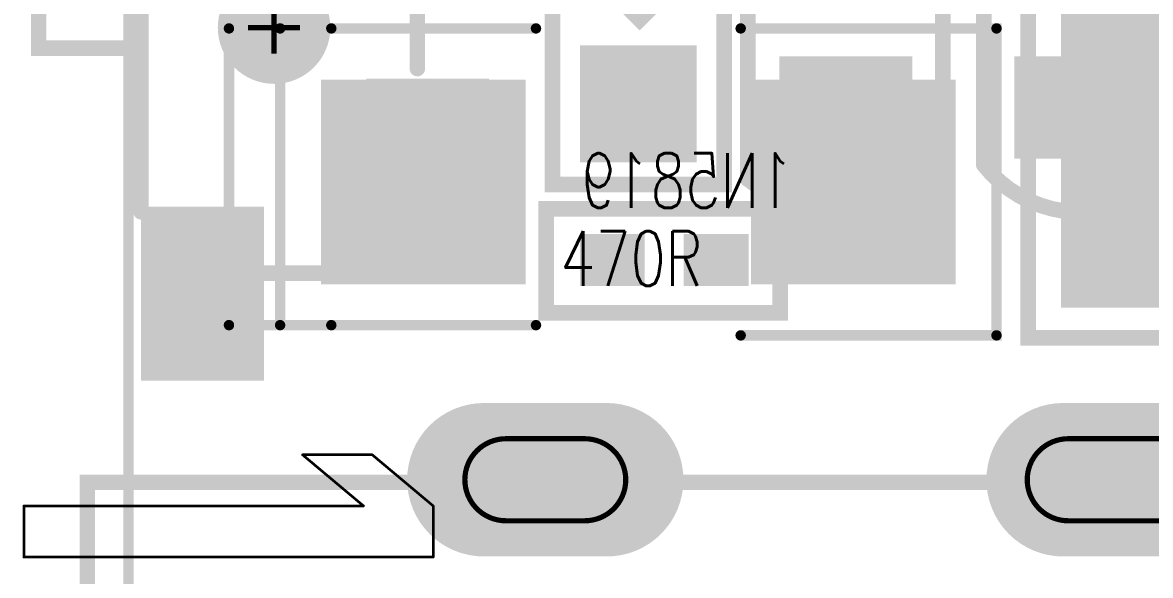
# Model space of a CAD drawing. Extents: x -10 to 105, y 1 to 70.
# Drawn here: x -0.17 to 10.85, y 35.27 to 40.67 of the extents above; entities that cross this region are included whole.
import ezdxf

# ---------------------------------------------------------------- set-up
doc = ezdxf.new("R2010")
doc.units = 0
doc.header["$MEASUREMENT"] = 0
doc.layers.get('0').update_dxf_attribs({"color": 4, "linetype": 'CONTINUOUS'})
for name, color, linetype in [('2D_LINE_102', 5, 'CONTINUOUS'), ('ATTRIBUTE_126', 56, 'CONTINUOUS'), ('ATTRIBUTE_129', 56, 'CONTINUOUS'), ('BOARD_OUTLINE_00', 4, 'CONTINUOUS'), ('DRIL_NPLTE_THRU_01', 16, 'CONTINUOUS'), ('DRIL_NPLTE_THRU_02', 3, 'CONTINUOUS'), ('DRIL_NPLTE_THRU_03', 96, 'CONTINUOUS'), ('DRIL_NPLTE_THRU_04', 146, 'CONTINUOUS'), ('DRIL_NPLTE_THRU_05', 2, 'CONTINUOUS'), ('DRIL_NPLTE_THRU_06', 186, 'CONTINUOUS'), ('DRIL_PLTE_THRU_01', 16, 'CONTINUOUS'), ('DRIL_PLTE_THRU_02', 3, 'CONTINUOUS'), ('DRIL_PLTE_THRU_03', 96, 'CONTINUOUS'), ('DRIL_PLTE_THRU_04', 146, 'CONTINUOUS'), ('DRIL_PLTE_THRU_05', 2, 'CONTINUOUS'), ('DRIL_PLTE_THRU_06', 186, 'CONTINUOUS'), ('DRIL_SYMBOL', 4, 'CONTINUOUS'), ('PADS_BOT', 150, 'CONTINUOUS'), ('PADS_INNER', 1, 'CONTINUOUS'), ('PADS_TOP', 1, 'CONTINUOUS'), ('PART_BOT_2DLINE_01', 56, 'CONTINUOUS'), ('PART_BOT_2DLINE_126', 56, 'CONTINUOUS'), ('PART_BOT_CUTOUT_01', 56, 'CONTINUOUS'), ('PART_TOP_2DLINE_00', 56, 'CONTINUOUS'), ('PART_TOP_2DLINE_126', 56, 'CONTINUOUS'), ('PART_TOP_2DLINE_129', 56, 'CONTINUOUS')]:
    doc.layers.add(name, color=color, linetype=linetype)
doc.styles.add('W0$1016', font='simplex', dxfattribs={"width": 0.75})

# ---------------------------------------------------------------- blocks, each defined once
blk = doc.blocks.new('BOARD_5725')
at = {"layer": 'BOARD_OUTLINE_00', "const_width": 0.1}
blk.add_lwpolyline([(-19.968, 1.016, 0.414214), (-18.952, 0), (79.016, 0, 0.414214), (80.032, 1.016), (80.032, 58.928, 0.414214), (79.016, 59.944), (-18.952, 59.944, 0.414214), (-19.968, 58.928)], format="xyb", close=True, dxfattribs=at)
blk = doc.blocks.new('SMOOTH_0$0254')
at = {"const_width": 0.0127}
blk.add_lwpolyline([(-0.00635, 0, 1), (0.00635, 0, 1)], format="xyb", close=True, dxfattribs=at)
blk = doc.blocks.new('DRAWING_2108')
at = {"layer": '2D_LINE_102', "const_width": 0.0254}
blk.add_lwpolyline([(0, 0), (-4, 0)], dxfattribs=at)
at = {"layer": '2D_LINE_102'}
for p in [(-4, 0), (0, 0)]:
    blk.add_blockref('SMOOTH_0$0254', p, dxfattribs=at)
blk = doc.blocks.new('DRAWING_2113')
at = {"layer": '2D_LINE_102', "const_width": 0.0254}
blk.add_lwpolyline([(0, 0), (3.319, 0)], dxfattribs=at)
at = {"layer": '2D_LINE_102'}
for p in [(0, 0), (3.319, 0)]:
    blk.add_blockref('SMOOTH_0$0254', p, dxfattribs=at)
blk = doc.blocks.new('DRAWING_2116')
at = {"layer": '2D_LINE_102', "const_width": 0.0254}
blk.add_lwpolyline([(0, 0), (0.681, 0)], dxfattribs=at)
at = {"layer": '2D_LINE_102'}
for p in [(0, 0), (0.681, 0)]:
    blk.add_blockref('SMOOTH_0$0254', p, dxfattribs=at)
blk = doc.blocks.new('DRAWING_2400')
at = {"layer": '2D_LINE_102', "const_width": 0.0254}
blk.add_lwpolyline([(0, 0), (0, 0.5)], dxfattribs=at)
at = {"layer": '2D_LINE_102'}
for p in [(0, 0.5), (0, 0)]:
    blk.add_blockref('SMOOTH_0$0254', p, dxfattribs=at)
blk = doc.blocks.new('DRAWING_2439')
at = {"layer": '2D_LINE_102', "const_width": 0.0254}
blk.add_lwpolyline([(0, 0), (0, -0.5)], dxfattribs=at)
at = {"layer": '2D_LINE_102'}
for p in [(0, 0), (0, -0.5)]:
    blk.add_blockref('SMOOTH_0$0254', p, dxfattribs=at)
blk = doc.blocks.new('DRAWING_2511')
at = {"layer": '2D_LINE_102', "const_width": 0.0254}
blk.add_lwpolyline([(0, 0), (-0.596, 0.5)], dxfattribs=at)
at = {"layer": '2D_LINE_102'}
for p in [(-0.596, 0.5), (0, 0)]:
    blk.add_blockref('SMOOTH_0$0254', p, dxfattribs=at)
blk = doc.blocks.new('DRAWING_2512')
at = {"layer": '2D_LINE_102', "const_width": 0.0254}
blk.add_lwpolyline([(0, 0), (0.596, -0.5)], dxfattribs=at)
at = {"layer": '2D_LINE_102'}
for p in [(0, 0), (0.596, -0.5)]:
    blk.add_blockref('SMOOTH_0$0254', p, dxfattribs=at)
blk = doc.blocks.new('DRAWING_4368')
at = {"layer": '2D_LINE_102', "const_width": 0.0254}
blk.add_lwpolyline([(0, 0), (-4, 0)], dxfattribs=at)
at = {"layer": '2D_LINE_102'}
for p in [(-4, 0), (0, 0)]:
    blk.add_blockref('SMOOTH_0$0254', p, dxfattribs=at)
blk = doc.blocks.new('DRAWING_4373')
at = {"layer": '2D_LINE_102', "const_width": 0.0254}
blk.add_lwpolyline([(0, 0), (3.319, 0)], dxfattribs=at)
at = {"layer": '2D_LINE_102'}
for p in [(0, 0), (3.319, 0)]:
    blk.add_blockref('SMOOTH_0$0254', p, dxfattribs=at)
blk = doc.blocks.new('DRAWING_4376')
at = {"layer": '2D_LINE_102', "const_width": 0.0254}
blk.add_lwpolyline([(0, 0), (0.681, 0)], dxfattribs=at)
at = {"layer": '2D_LINE_102'}
for p in [(0, 0), (0.681, 0)]:
    blk.add_blockref('SMOOTH_0$0254', p, dxfattribs=at)
blk = doc.blocks.new('DRAWING_4660')
at = {"layer": '2D_LINE_102', "const_width": 0.0254}
blk.add_lwpolyline([(0, 0), (0, 0.5)], dxfattribs=at)
at = {"layer": '2D_LINE_102'}
for p in [(0, 0.5), (0, 0)]:
    blk.add_blockref('SMOOTH_0$0254', p, dxfattribs=at)
blk = doc.blocks.new('DRAWING_4699')
at = {"layer": '2D_LINE_102', "const_width": 0.0254}
blk.add_lwpolyline([(0, 0), (0, -0.5)], dxfattribs=at)
at = {"layer": '2D_LINE_102'}
for p in [(0, 0), (0, -0.5)]:
    blk.add_blockref('SMOOTH_0$0254', p, dxfattribs=at)
blk = doc.blocks.new('DRAWING_4771')
at = {"layer": '2D_LINE_102', "const_width": 0.0254}
blk.add_lwpolyline([(0, 0), (-0.596, 0.5)], dxfattribs=at)
at = {"layer": '2D_LINE_102'}
for p in [(-0.596, 0.5), (0, 0)]:
    blk.add_blockref('SMOOTH_0$0254', p, dxfattribs=at)
blk = doc.blocks.new('DRAWING_4772')
at = {"layer": '2D_LINE_102', "const_width": 0.0254}
blk.add_lwpolyline([(0, 0), (0.596, -0.5)], dxfattribs=at)
at = {"layer": '2D_LINE_102'}
for p in [(0, 0), (0.596, -0.5)]:
    blk.add_blockref('SMOOTH_0$0254', p, dxfattribs=at)
blk = doc.blocks.new('SMOOTH_0$1524')
at = {"const_width": 0.0762}
blk.add_lwpolyline([(-0.0381, 0, 1), (0.0381, 0, 1)], format="xyb", close=True, dxfattribs=at)
blk = doc.blocks.new('PART_BODY_TOP_5732')
at = {"layer": 'PART_TOP_2DLINE_00', "const_width": 0.1524}
blk.add_lwpolyline([(-1.750822, 0.96266), (1.61183, 0.96266, -0.486113236), (1.61183, -0.94234), (-1.750822, -0.94234, -0.348726164)], format="xyb", close=True, dxfattribs=at)
at = {"layer": 'PART_TOP_2DLINE_00'}
for p in [(-1.750822, 0.96266), (1.61183, 0.96266), (-1.750822, -0.94234), (1.61183, -0.94234)]:
    blk.add_blockref('SMOOTH_0$1524', p, dxfattribs=at)
blk = doc.blocks.new('DRIL_HOLE_0')
blk.add_lwpolyline([(0, 0, 1), (0, 0, 1)], format="xyb", close=True)
blk = doc.blocks.new('PAD_0')
blk.add_lwpolyline([(0, 0, 1), (0, 0, 1)], format="xyb", close=True)
blk = doc.blocks.new('PAD_8')
at = {"const_width": 0.999998}
blk.add_lwpolyline([(-0.649986, 0), (0.649986, 0)], dxfattribs=at)
blk = doc.blocks.new('STK_TOP_9')
at = {"layer": 'DRIL_PLTE_THRU_01'}
blk.add_blockref('DRIL_HOLE_0', (0, 0), dxfattribs=at)
at = {"layer": 'DRIL_PLTE_THRU_02'}
blk.add_blockref('DRIL_HOLE_0', (0, 0), dxfattribs=at)
at = {"layer": 'DRIL_PLTE_THRU_03'}
blk.add_blockref('DRIL_HOLE_0', (0, 0), dxfattribs=at)
at = {"layer": 'DRIL_PLTE_THRU_04'}
blk.add_blockref('DRIL_HOLE_0', (0, 0), dxfattribs=at)
at = {"layer": 'DRIL_PLTE_THRU_05'}
blk.add_blockref('DRIL_HOLE_0', (0, 0), dxfattribs=at)
at = {"layer": 'DRIL_PLTE_THRU_06'}
blk.add_blockref('DRIL_HOLE_0', (0, 0), dxfattribs=at)
at = {"layer": 'PADS_BOT'}
blk.add_blockref('PAD_0', (0, 0), dxfattribs=at)
at = {"layer": 'PADS_INNER'}
blk.add_blockref('PAD_0', (0, 0), dxfattribs=at)
at = {"layer": 'PADS_TOP', "rotation": 90}
blk.add_blockref('PAD_8', (0, 0), dxfattribs=at)
blk = doc.blocks.new('SYM_TOP_8')
for name, p in [('STK_TOP_9', (-1.050036, 0.004572)), ('STK_TOP_9', (1.050036, 0.004572)), ('PART_BODY_TOP_5732', (0, 0))]:
    blk.add_blockref(name, p)
blk = doc.blocks.new('PART_TOP_154')
blk.add_blockref('SYM_TOP_8', (0, 0))
at = {"layer": 'ATTRIBUTE_126', "style": 'W0$1016', "width": 0.75}
blk.add_text('10uF', height=0.5334, rotation=90, dxfattribs=at).set_placement((-0.762, -0.762))
blk = doc.blocks.new('PART_TOP_157')
blk.add_blockref('SYM_TOP_8', (0, 0))
at = {"layer": 'ATTRIBUTE_126', "style": 'W0$1016', "width": 0.75}
blk.add_text('10uF', height=0.5334, rotation=270, dxfattribs=at).set_placement((0.762, 0.762))
blk = doc.blocks.new('SMOOTH_0$1')
at = {"const_width": 0.05}
blk.add_lwpolyline([(-0.025, 0, 1), (0.025, 0, 1)], format="xyb", close=True, dxfattribs=at)
blk = doc.blocks.new('PART_BODY_BOT_5749')
at = {"layer": 'PART_BOT_2DLINE_01', "const_width": 0.152}
blk.add_lwpolyline([(-1.27, 2.794), (4.572, 2.794), (4.572, -2.794), (-1.27, -2.794)], close=True, dxfattribs=at)
at = {"layer": 'PART_BOT_CUTOUT_01', "const_width": 0.1}
blk.add_lwpolyline([(1.016, 2.794), (2.286, 2.794), (2.286, -2.54), (1.016, -2.54)], close=True, dxfattribs=at)
at = {"layer": 'PART_BOT_2DLINE_01'}
for p in [(-1.27, 2.794), (4.572, 2.794), (-1.27, -2.794), (4.572, -2.794)]:
    blk.add_blockref('SMOOTH_0$1524', p, dxfattribs=at)
at = {"layer": 'PART_BOT_CUTOUT_01'}
for p in [(1.016, 2.794), (2.286, 2.794), (1.016, -2.54), (2.286, -2.54)]:
    blk.add_blockref('SMOOTH_0$1', p, dxfattribs=at)
blk = doc.blocks.new('PAD_20')
at = {"const_width": 1.9}
blk.add_lwpolyline([(-2.5, 0), (2.5, 0)], dxfattribs=at)
blk = doc.blocks.new('STK_BOT_30')
at = {"layer": 'DRIL_PLTE_THRU_01'}
blk.add_blockref('DRIL_HOLE_0', (0, 0), dxfattribs=at)
at = {"layer": 'DRIL_PLTE_THRU_02'}
blk.add_blockref('DRIL_HOLE_0', (0, 0), dxfattribs=at)
at = {"layer": 'DRIL_PLTE_THRU_03'}
blk.add_blockref('DRIL_HOLE_0', (0, 0), dxfattribs=at)
at = {"layer": 'DRIL_PLTE_THRU_04'}
blk.add_blockref('DRIL_HOLE_0', (0, 0), dxfattribs=at)
at = {"layer": 'DRIL_PLTE_THRU_05'}
blk.add_blockref('DRIL_HOLE_0', (0, 0), dxfattribs=at)
at = {"layer": 'DRIL_PLTE_THRU_06'}
blk.add_blockref('DRIL_HOLE_0', (0, 0), dxfattribs=at)
at = {"layer": 'PADS_BOT', "rotation": 90}
blk.add_blockref('PAD_20', (0, 0), dxfattribs=at)
at = {"layer": 'PADS_INNER'}
blk.add_blockref('PAD_0', (0, 0), dxfattribs=at)
at = {"layer": 'PADS_TOP'}
blk.add_blockref('PAD_0', (0, 0), dxfattribs=at)
blk = doc.blocks.new('SYM_BOT_25')
for name, p in [('STK_BOT_30', (0, 0)), ('STK_BOT_30', (3.4, 0)), ('PART_BODY_BOT_5749', (0, 0))]:
    blk.add_blockref(name, p)
blk = doc.blocks.new('PART_BOT_165')
blk.add_blockref('SYM_BOT_25', (0, 0))
at = {"layer": 'ATTRIBUTE_129', "style": 'W0$1016', "width": 0.75}
blk.add_text('4.7uH', height=0.5334, rotation=180, dxfattribs=at).set_placement((2.794, 0))
blk = doc.blocks.new('PART_BODY_TOP_5731')
at = {"layer": 'PART_TOP_2DLINE_00', "const_width": 0.1524}
blk.add_lwpolyline([(-1.132078, -0.498094), (-1.132078, 0.517906), (1.153922, 0.517906), (1.153922, -0.498094)], close=True, dxfattribs=at)
at = {"layer": 'PART_TOP_2DLINE_00'}
for p in [(-1.132078, 0.517906), (1.153922, 0.517906), (-1.132078, -0.498094), (1.153922, -0.498094)]:
    blk.add_blockref('SMOOTH_0$1524', p, dxfattribs=at)
blk = doc.blocks.new('PAD_2')
at = {"const_width": 0.508}
blk.add_lwpolyline([(-0.3175, 0), (0.3175, 0)], dxfattribs=at)
blk = doc.blocks.new('STK_TOP_8')
at = {"layer": 'DRIL_PLTE_THRU_01'}
blk.add_blockref('DRIL_HOLE_0', (0, 0), dxfattribs=at)
at = {"layer": 'DRIL_PLTE_THRU_02'}
blk.add_blockref('DRIL_HOLE_0', (0, 0), dxfattribs=at)
at = {"layer": 'DRIL_PLTE_THRU_03'}
blk.add_blockref('DRIL_HOLE_0', (0, 0), dxfattribs=at)
at = {"layer": 'DRIL_PLTE_THRU_04'}
blk.add_blockref('DRIL_HOLE_0', (0, 0), dxfattribs=at)
at = {"layer": 'DRIL_PLTE_THRU_05'}
blk.add_blockref('DRIL_HOLE_0', (0, 0), dxfattribs=at)
at = {"layer": 'DRIL_PLTE_THRU_06'}
blk.add_blockref('DRIL_HOLE_0', (0, 0), dxfattribs=at)
at = {"layer": 'PADS_BOT'}
blk.add_blockref('PAD_0', (0, 0), dxfattribs=at)
at = {"layer": 'PADS_INNER'}
blk.add_blockref('PAD_0', (0, 0), dxfattribs=at)
at = {"layer": 'PADS_TOP'}
blk.add_blockref('PAD_2', (0, 0), dxfattribs=at)
blk = doc.blocks.new('SYM_TOP_7')
for name, p in [('PART_BODY_TOP_5731', (0, 0)), ('STK_TOP_8', (-0.508, 0)), ('STK_TOP_8', (0.508, 0))]:
    blk.add_blockref(name, p)
blk = doc.blocks.new('PART_TOP_251')
blk.add_blockref('SYM_TOP_7', (0, 0))
at = {"layer": 'ATTRIBUTE_126', "style": 'W0$1016', "width": 0.75}
blk.add_text('470R', height=0.5334, rotation=180, dxfattribs=at).set_placement((1.016, 0.254))
blk = doc.blocks.new('SMOOTH_0$0508')
at = {"const_width": 0.0254}
blk.add_lwpolyline([(-0.0127, 0, 1), (0.0127, 0, 1)], format="xyb", close=True, dxfattribs=at)
blk = doc.blocks.new('PART_BODY_TOP_5774')
at = {"layer": 'PART_TOP_2DLINE_126', "const_width": 0.152}
blk.add_lwpolyline([(11.75, 11.225), (11.75, 12.1), (-2.75, 12.1), (-2.75, 11.225), (-2.75, -0.325), (-0.5, -0.325), (-0.5, 1.675), (9.45, 1.675), (9.45, -0.325), (11.75, -0.325)], close=True, dxfattribs=at)
at = {"layer": 'PART_TOP_2DLINE_129', "const_width": 0.0508}
for points in [[(11.374, 7.24), (11.374, 8.01, -1), (12.176, 8.01), (12.176, 7.24, -1)], [(11.374, 0.815), (11.374, 2.515, -1), (12.176, 2.515), (12.176, 0.815, -1)]]:
    blk.add_lwpolyline(points, format="xyb", close=True, dxfattribs=at)
at = {"layer": 'PART_TOP_2DLINE_126'}
for p in [(11.75, 12.1), (11.75, 11.225)]:
    blk.add_blockref('SMOOTH_0$1524', p, dxfattribs=at)
at = {"layer": 'PART_TOP_2DLINE_129'}
for p in [(11.374, 8.01), (11.374, 7.24), (11.374, 2.515)]:
    blk.add_blockref('SMOOTH_0$0508', p, dxfattribs=at)
blk = doc.blocks.new('DRIL_SLOT_0003100062000000900')
at = {"const_width": 0.4}
blk.add_lwpolyline([(0.2, -0.4), (0.2, 0.4, 1), (-0.2, 0.4), (-0.2, -0.4, 1)], format="xyb", close=True, dxfattribs=at)
blk = doc.blocks.new('PAD_42')
at = {"const_width": 0.75}
blk.add_lwpolyline([(-0.6, -0.375), (0.6, -0.375, 1), (0.6, 0.375), (-0.6, 0.375, 1)], format="xyb", close=True, dxfattribs=at)
blk = doc.blocks.new('STK_TOP_64')
at = {"layer": 'DRIL_PLTE_THRU_01'}
blk.add_blockref('DRIL_SLOT_0003100062000000900', (0, 0), dxfattribs=at)
at = {"layer": 'DRIL_PLTE_THRU_02'}
blk.add_blockref('DRIL_SLOT_0003100062000000900', (0, 0), dxfattribs=at)
at = {"layer": 'DRIL_PLTE_THRU_03'}
blk.add_blockref('DRIL_SLOT_0003100062000000900', (0, 0), dxfattribs=at)
at = {"layer": 'DRIL_PLTE_THRU_04'}
blk.add_blockref('DRIL_SLOT_0003100062000000900', (0, 0), dxfattribs=at)
at = {"layer": 'DRIL_PLTE_THRU_05'}
blk.add_blockref('DRIL_SLOT_0003100062000000900', (0, 0), dxfattribs=at)
at = {"layer": 'DRIL_PLTE_THRU_06'}
blk.add_blockref('DRIL_SLOT_0003100062000000900', (0, 0), dxfattribs=at)
at = {"layer": 'PADS_BOT', "rotation": 90}
blk.add_blockref('PAD_42', (0, 0), dxfattribs=at)
at = {"layer": 'PADS_INNER', "rotation": 90}
blk.add_blockref('PAD_42', (0, 0), dxfattribs=at)
at = {"layer": 'PADS_TOP', "rotation": 90}
blk.add_blockref('PAD_42', (0, 0), dxfattribs=at)
blk = doc.blocks.new('DRIL_SLOT_0003900098000000900')
at = {"const_width": 0.5}
blk.add_lwpolyline([(0.25, -0.75), (0.25, 0.75, 1), (-0.25, 0.75), (-0.25, -0.75, 1)], format="xyb", close=True, dxfattribs=at)
blk = doc.blocks.new('PAD_43')
at = {"const_width": 0.75}
blk.add_lwpolyline([(-0.9, -0.375), (0.9, -0.375, 1), (0.9, 0.375), (-0.9, 0.375, 1)], format="xyb", close=True, dxfattribs=at)
blk = doc.blocks.new('STK_TOP_65')
at = {"layer": 'DRIL_PLTE_THRU_01'}
blk.add_blockref('DRIL_SLOT_0003900098000000900', (0, 0), dxfattribs=at)
at = {"layer": 'DRIL_PLTE_THRU_02'}
blk.add_blockref('DRIL_SLOT_0003900098000000900', (0, 0), dxfattribs=at)
at = {"layer": 'DRIL_PLTE_THRU_03'}
blk.add_blockref('DRIL_SLOT_0003900098000000900', (0, 0), dxfattribs=at)
at = {"layer": 'DRIL_PLTE_THRU_04'}
blk.add_blockref('DRIL_SLOT_0003900098000000900', (0, 0), dxfattribs=at)
at = {"layer": 'DRIL_PLTE_THRU_05'}
blk.add_blockref('DRIL_SLOT_0003900098000000900', (0, 0), dxfattribs=at)
at = {"layer": 'DRIL_PLTE_THRU_06'}
blk.add_blockref('DRIL_SLOT_0003900098000000900', (0, 0), dxfattribs=at)
at = {"layer": 'PADS_BOT', "rotation": 90}
blk.add_blockref('PAD_43', (0, 0), dxfattribs=at)
at = {"layer": 'PADS_INNER', "rotation": 90}
blk.add_blockref('PAD_43', (0, 0), dxfattribs=at)
at = {"layer": 'PADS_TOP', "rotation": 90}
blk.add_blockref('PAD_43', (0, 0), dxfattribs=at)
blk = doc.blocks.new('SYM_TOP_50')
for name, p in [('PART_BODY_TOP_5774', (0, 0)), ('STK_TOP_64', (11.775, 7.625)), ('STK_TOP_65', (11.775, 1.665))]:
    blk.add_blockref(name, p)
blk = doc.blocks.new('PART_TOP_316')
blk.add_blockref('SYM_TOP_50', (0, 0))
blk = doc.blocks.new('SMOOTH_0$1016')
at = {"const_width": 0.0508}
blk.add_lwpolyline([(-0.0254, 0, 1), (0.0254, 0, 1)], format="xyb", close=True, dxfattribs=at)
blk = doc.blocks.new('PART_BODY_BOT_5778')
at = {"layer": 'PART_BOT_2DLINE_126', "const_width": 0.102}
for points in [[(1, -1.5), (3.5, -1.5), (3.5, 1.5), (1, 1.5)], [(-1, 1.4), (-4, 1.4), (-4, -1.5), (-1, -1.5)], [(-3, 1.4), (-3.5, 1.4), (-3.5, -1.5), (-3, -1.5)]]:
    blk.add_lwpolyline(points, dxfattribs=at)
at = {"layer": 'PART_BOT_2DLINE_126'}
for p in [(1, 1.5), (3.5, 1.5), (-4, 1.4), (-3.5, 1.4), (-3, 1.4), (-1, 1.4), (-4, -1.5), (-3.5, -1.5), (-3, -1.5), (-1, -1.5), (1, -1.5), (3.5, -1.5)]:
    blk.add_blockref('SMOOTH_0$1016', p, dxfattribs=at)
blk = doc.blocks.new('PAD_46')
at = {"const_width": 2}
blk.add_lwpolyline([(-1, 0), (1, 0)], dxfattribs=at)
blk = doc.blocks.new('STK_BOT_69')
at = {"layer": 'DRIL_PLTE_THRU_01'}
blk.add_blockref('DRIL_HOLE_0', (0, 0), dxfattribs=at)
at = {"layer": 'DRIL_PLTE_THRU_02'}
blk.add_blockref('DRIL_HOLE_0', (0, 0), dxfattribs=at)
at = {"layer": 'DRIL_PLTE_THRU_03'}
blk.add_blockref('DRIL_HOLE_0', (0, 0), dxfattribs=at)
at = {"layer": 'DRIL_PLTE_THRU_04'}
blk.add_blockref('DRIL_HOLE_0', (0, 0), dxfattribs=at)
at = {"layer": 'DRIL_PLTE_THRU_05'}
blk.add_blockref('DRIL_HOLE_0', (0, 0), dxfattribs=at)
at = {"layer": 'DRIL_PLTE_THRU_06'}
blk.add_blockref('DRIL_HOLE_0', (0, 0), dxfattribs=at)
at = {"layer": 'PADS_BOT'}
blk.add_blockref('PAD_46', (0, 0), dxfattribs=at)
at = {"layer": 'PADS_INNER'}
blk.add_blockref('PAD_0', (0, 0), dxfattribs=at)
at = {"layer": 'PADS_TOP'}
blk.add_blockref('PAD_0', (0, 0), dxfattribs=at)
blk = doc.blocks.new('SYM_BOT_54')
for name, p in [('PART_BODY_BOT_5778', (0, 0)), ('STK_BOT_69', (-2.1, 0)), ('STK_BOT_69', (2.1, 0))]:
    blk.add_blockref(name, p)
blk = doc.blocks.new('PART_BOT_319')
blk.add_blockref('SYM_BOT_54', (0, 0))
at = {"layer": 'ATTRIBUTE_129', "style": 'W0$1016', "width": 0.75}
blk.add_text('1N5819', height=0.5334, rotation=180, dxfattribs=at).set_placement((1.524, 0.254))
blk = doc.blocks.new('PART_BODY_TOP_5787')
at = {"layer": 'PART_TOP_2DLINE_126', "const_width": 0.1524}
blk.add_lwpolyline([(-0.8128, 1.8542), (0.8382, 1.8542), (0.8382, -1.8034), (-0.8382, -1.8034), (-0.8382, 1.8542)], dxfattribs=at)
blk.add_lwpolyline([(0.3556, 0.1524), (-0.3302, 0.1524), (0.0127, -0.1905)], close=True, dxfattribs=at)
blk.add_lwpolyline([(0.3556, 0.1524), (-0.3302, 0.1524), (0.0127, -0.1905)], close=True, dxfattribs=at)
blk.add_lwpolyline([(0.3556, 0.1524), (-0.3302, 0.1524), (0.0127, -0.1905)], close=True, dxfattribs=at)
at = {"layer": 'PART_TOP_2DLINE_126'}
for p in [(-0.8382, 1.8542), (-0.8128, 1.8542), (0.8382, 1.8542), (-0.3302, 0.1524), (-0.3302, 0.1524), (-0.3302, 0.1524), (0.3556, 0.1524), (0.3556, 0.1524), (0.3556, 0.1524), (0.0127, -0.1905), (0.0127, -0.1905), (0.0127, -0.1905), (-0.8382, -1.8034), (0.8382, -1.8034)]:
    blk.add_blockref('SMOOTH_0$1524', p, dxfattribs=at)
blk = doc.blocks.new('PAD_53')
at = {"const_width": 1.143}
blk.add_lwpolyline([(-0.5715, 0), (0.5715, 0)], dxfattribs=at)
blk = doc.blocks.new('STK_TOP_76')
at = {"layer": 'DRIL_PLTE_THRU_01'}
blk.add_blockref('DRIL_HOLE_0', (0, 0), dxfattribs=at)
at = {"layer": 'DRIL_PLTE_THRU_02'}
blk.add_blockref('DRIL_HOLE_0', (0, 0), dxfattribs=at)
at = {"layer": 'DRIL_PLTE_THRU_03'}
blk.add_blockref('DRIL_HOLE_0', (0, 0), dxfattribs=at)
at = {"layer": 'DRIL_PLTE_THRU_04'}
blk.add_blockref('DRIL_HOLE_0', (0, 0), dxfattribs=at)
at = {"layer": 'DRIL_PLTE_THRU_05'}
blk.add_blockref('DRIL_HOLE_0', (0, 0), dxfattribs=at)
at = {"layer": 'DRIL_PLTE_THRU_06'}
blk.add_blockref('DRIL_HOLE_0', (0, 0), dxfattribs=at)
at = {"layer": 'PADS_BOT'}
blk.add_blockref('PAD_0', (0, 0), dxfattribs=at)
at = {"layer": 'PADS_INNER'}
blk.add_blockref('PAD_0', (0, 0), dxfattribs=at)
at = {"layer": 'PADS_TOP'}
blk.add_blockref('PAD_53', (0, 0), dxfattribs=at)
blk = doc.blocks.new('SYM_TOP_63')
for name, p in [('PART_BODY_TOP_5787', (0, 0)), ('STK_TOP_76', (0, 1.016)), ('STK_TOP_76', (0, -1.016))]:
    blk.add_blockref(name, p)
blk = doc.blocks.new('PART_TOP_355')
blk.add_blockref('SYM_TOP_63', (0, 0))
at = {"layer": 'ATTRIBUTE_126', "style": 'W0$1016', "width": 0.75}
blk.add_text('RED', height=0.5334, dxfattribs=at).set_placement((-0.762, 0.508))
blk = doc.blocks.new('PART_BODY_TOP_5804')
at = {"layer": 'PART_TOP_2DLINE_126', "const_width": 0.152}
for points in [[(0.8, 2.7), (0.8, 3.7), (3.4, 3.7), (3.4, 2.7)], [(-0.8, 2.7), (5, 2.7)], [(-1.4, 1.8), (-1.4, 0), (-0.6, 0)], [(5.6, 1.8), (5.6, 0), (4.8, 0)], [(0.6, 0), (3.6, 0)]]:
    blk.add_lwpolyline(points, dxfattribs=at)
at = {"layer": 'PART_TOP_2DLINE_126'}
for p in [(0.8, 3.7), (3.4, 3.7), (-0.8, 2.7), (0.8, 2.7), (3.4, 2.7), (5, 2.7), (-1.4, 1.8), (5.6, 1.8), (-1.4, 0), (-0.6, 0), (0.6, 0), (3.6, 0), (4.8, 0), (5.6, 0)]:
    blk.add_blockref('SMOOTH_0$1524', p, dxfattribs=at)
blk = doc.blocks.new('PAD_56')
at = {"const_width": 1}
blk.add_lwpolyline([(-0.6, 0), (0.6, 0)], dxfattribs=at)
blk = doc.blocks.new('STK_TOP_103')
at = {"layer": 'DRIL_PLTE_THRU_01'}
blk.add_blockref('DRIL_HOLE_0', (0, 0), dxfattribs=at)
at = {"layer": 'DRIL_PLTE_THRU_02'}
blk.add_blockref('DRIL_HOLE_0', (0, 0), dxfattribs=at)
at = {"layer": 'DRIL_PLTE_THRU_03'}
blk.add_blockref('DRIL_HOLE_0', (0, 0), dxfattribs=at)
at = {"layer": 'DRIL_PLTE_THRU_04'}
blk.add_blockref('DRIL_HOLE_0', (0, 0), dxfattribs=at)
at = {"layer": 'DRIL_PLTE_THRU_05'}
blk.add_blockref('DRIL_HOLE_0', (0, 0), dxfattribs=at)
at = {"layer": 'DRIL_PLTE_THRU_06'}
blk.add_blockref('DRIL_HOLE_0', (0, 0), dxfattribs=at)
at = {"layer": 'PADS_BOT'}
blk.add_blockref('PAD_0', (0, 0), dxfattribs=at)
at = {"layer": 'PADS_INNER'}
blk.add_blockref('PAD_0', (0, 0), dxfattribs=at)
at = {"layer": 'PADS_TOP', "rotation": 90}
blk.add_blockref('PAD_56', (0, 0), dxfattribs=at)
blk = doc.blocks.new('PAD_57')
at = {"const_width": 1.2}
blk.add_lwpolyline([(-0.85, 0), (0.85, 0)], dxfattribs=at)
blk = doc.blocks.new('STK_TOP_104')
at = {"layer": 'DRIL_PLTE_THRU_01'}
blk.add_blockref('DRIL_HOLE_0', (0, 0), dxfattribs=at)
at = {"layer": 'DRIL_PLTE_THRU_02'}
blk.add_blockref('DRIL_HOLE_0', (0, 0), dxfattribs=at)
at = {"layer": 'DRIL_PLTE_THRU_03'}
blk.add_blockref('DRIL_HOLE_0', (0, 0), dxfattribs=at)
at = {"layer": 'DRIL_PLTE_THRU_04'}
blk.add_blockref('DRIL_HOLE_0', (0, 0), dxfattribs=at)
at = {"layer": 'DRIL_PLTE_THRU_05'}
blk.add_blockref('DRIL_HOLE_0', (0, 0), dxfattribs=at)
at = {"layer": 'DRIL_PLTE_THRU_06'}
blk.add_blockref('DRIL_HOLE_0', (0, 0), dxfattribs=at)
at = {"layer": 'PADS_BOT'}
blk.add_blockref('PAD_0', (0, 0), dxfattribs=at)
at = {"layer": 'PADS_INNER'}
blk.add_blockref('PAD_0', (0, 0), dxfattribs=at)
at = {"layer": 'PADS_TOP'}
blk.add_blockref('PAD_57', (0, 0), dxfattribs=at)
blk = doc.blocks.new('DRIL_SYMBOL_1$1')
at = {"layer": 'DRIL_SYMBOL', "const_width": 0.0508}
for points in [[(0, -0.254), (0, 0.254)], [(-0.254, 0), (0.254, 0)]]:
    blk.add_lwpolyline(points, dxfattribs=at)
blk = doc.blocks.new('DRIL_HOLE_1$1')
at = {"const_width": 0.55}
blk.add_lwpolyline([(-0.275, 0, 1), (0.275, 0, 1)], format="xyb", close=True, dxfattribs=at)
blk.add_blockref('DRIL_SYMBOL_1$1', (0, 0))
blk = doc.blocks.new('PAD_58')
at = {"const_width": 0.55}
blk.add_lwpolyline([(0, -0.275, 1), (0, 0.275, 1)], format="xyb", close=True, dxfattribs=at)
blk = doc.blocks.new('STK_TOP_102')
at = {"layer": 'DRIL_NPLTE_THRU_01'}
blk.add_blockref('DRIL_HOLE_1$1', (0, 0), dxfattribs=at)
at = {"layer": 'DRIL_NPLTE_THRU_02'}
blk.add_blockref('DRIL_HOLE_1$1', (0, 0), dxfattribs=at)
at = {"layer": 'DRIL_NPLTE_THRU_03'}
blk.add_blockref('DRIL_HOLE_1$1', (0, 0), dxfattribs=at)
at = {"layer": 'DRIL_NPLTE_THRU_04'}
blk.add_blockref('DRIL_HOLE_1$1', (0, 0), dxfattribs=at)
at = {"layer": 'DRIL_NPLTE_THRU_05'}
blk.add_blockref('DRIL_HOLE_1$1', (0, 0), dxfattribs=at)
at = {"layer": 'DRIL_NPLTE_THRU_06'}
blk.add_blockref('DRIL_HOLE_1$1', (0, 0), dxfattribs=at)
at = {"layer": 'PADS_BOT'}
blk.add_blockref('PAD_58', (0, 0), dxfattribs=at)
at = {"layer": 'PADS_INNER'}
blk.add_blockref('PAD_58', (0, 0), dxfattribs=at)
at = {"layer": 'PADS_TOP'}
blk.add_blockref('PAD_58', (0, 0), dxfattribs=at)
blk = doc.blocks.new('SYM_TOP_67')
for name, p in [('PART_BODY_TOP_5804', (0, 0)), ('STK_TOP_104', (-1.6, 2.1)), ('STK_TOP_104', (5.80009, 2.1)), ('STK_TOP_102', (1, 1.4)), ('STK_TOP_102', (3.2, 1.4)), ('STK_TOP_103', (0, -0.1)), ('STK_TOP_103', (4.2, -0.1))]:
    blk.add_blockref(name, p)
blk = doc.blocks.new('PART_TOP_368')
blk.add_blockref('SYM_TOP_67', (0, 0))
at = {"layer": 'ATTRIBUTE_126', "style": 'W0$1016', "width": 0.75}
blk.add_text('KEY', height=0.5334, dxfattribs=at).set_placement((1.27, 1.143))

msp = doc.modelspace()

# ---------------------------------------------------------------- block references
for name, p in [('BOARD_5725', (20.828, 1.524)), ('PART_TOP_355', (5.842, 40.894)), ('DRAWING_2116', (2.561, 36.449)), ('DRAWING_2511', (3.157, 35.949)), ('DRAWING_4376', (2.561, 36.449)), ('DRAWING_4771', (3.157, 35.949)), ('DRAWING_2512', (3.242, 36.449)), ('DRAWING_4772', (3.242, 36.449)), ('DRAWING_2113', (-0.162, 35.949)), ('DRAWING_2400', (-0.162, 35.449)), ('DRAWING_4373', (-0.162, 35.949)), ('DRAWING_4660', (-0.162, 35.449)), ('DRAWING_2439', (3.838, 35.949)), ('DRAWING_4699', (3.838, 35.949)), ('DRAWING_2108', (3.838, 35.449)), ('DRAWING_4368', (3.838, 35.449))]:
    msp.add_blockref(name, p)
for name, p, rotation in [('PART_TOP_368', (3.683, 39.624), 90), ('PART_TOP_157', (7.874, 40.894), 90), ('PART_TOP_154', (10.16, 40.894), 270), ('PART_TOP_251', (6.096, 38.354), 180), ('PART_TOP_316', (12.558, 24.43), 90)]:
    msp.add_blockref(name, p, dxfattribs=dict(rotation=rotation))
at = {"xscale": -1, "rotation": 180}
for name, p in [('PART_BOT_165', (10.922, 40.386)), ('PART_BOT_319', (5.842, 39.116))]:
    msp.add_blockref(name, p, dxfattribs=at)

doc.saveas('drawing.dxf')
